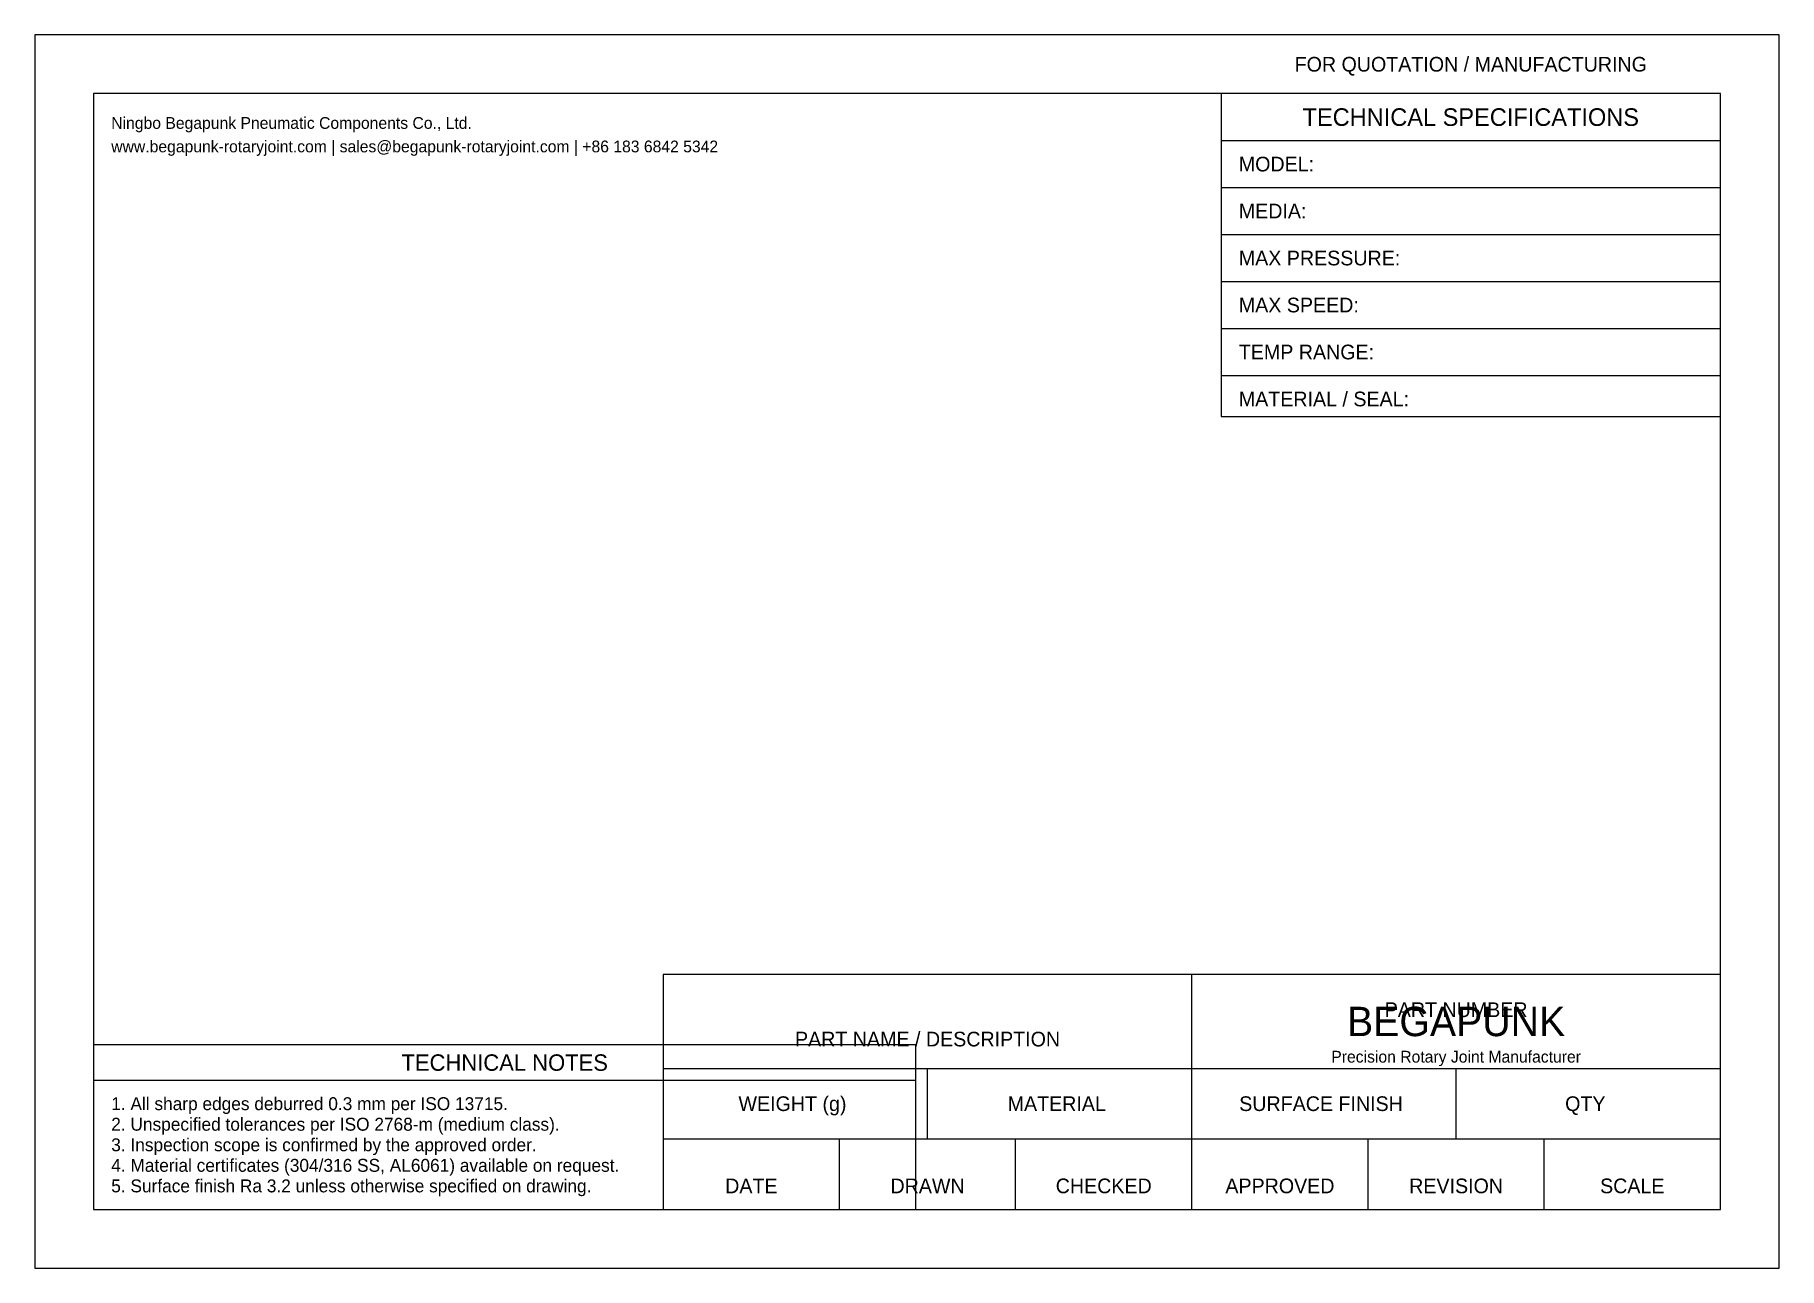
# Model space of a CAD drawing. Header units: millimetres. Extents: x 0 to 297, y 0 to 210.
import ezdxf
from ezdxf.enums import TextEntityAlignment as Align

# ---------------------------------------------------------------- set-up
doc = ezdxf.new("R2010")
doc.units = ezdxf.units.MM

msp = doc.modelspace()

# ---------------------------------------------------------------- linework, layer by layer
for p, q in [((202, 192), (287, 192)), ((202, 184), (287, 184)), ((202, 176), (287, 176)), ((202, 168), (287, 168)), ((202, 160), (287, 160)), ((202, 152), (287, 152)), ((197, 34), (197, 50)), ((107, 34), (287, 34)), ((152, 22), (152, 34)), ((197, 22), (197, 34)), ((242, 22), (242, 34)), ((10, 32), (150, 32)), ((107, 22), (287, 22)), ((137, 10), (137, 22)), ((167, 10), (167, 22)), ((197, 10), (197, 22)), ((227, 10), (227, 22)), ((257, 10), (257, 22))]:
    msp.add_line(p, q)
for points in [[(0, 0), (297, 0), (297, 210), (0, 210), (0, 0)], [(10, 10), (287, 10), (287, 200), (10, 200), (10, 10)], [(202, 145), (287, 145), (287, 200), (202, 200), (202, 145)], [(107, 10), (287, 10), (287, 50), (107, 50), (107, 10)], [(10, 10), (150, 10), (150, 38), (10, 38), (10, 10)]]:
    msp.add_lwpolyline(points, close=True)

# ---------------------------------------------------------------- texts
at = {"color": 8}
for s, height, p in [('FOR QUOTATION / MANUFACTURING', 2.5, (244.5, 205)), ('Precision Rotary Joint Manufacturer', 2, (242, 36))]:
    msp.add_text(s, height=height, dxfattribs=at).set_placement(p, align=Align.MIDDLE_CENTER)
for s, height, p in [('Ningbo Begapunk Pneumatic Components Co., Ltd.', 2, (13, 195)), ('www.begapunk-rotaryjoint.com | sales@begapunk-rotaryjoint.com | +86 183 6842 5342', 2, (13, 191)), ('MODEL:', 2.5, (205, 188)), ('MEDIA:', 2.5, (205, 180)), ('MAX PRESSURE:', 2.5, (205, 172)), ('MAX SPEED:', 2.5, (205, 164)), ('TEMP RANGE:', 2.5, (205, 156)), ('MATERIAL / SEAL:', 2.5, (205, 148)), ('1. All sharp edges deburred 0.3 mm per ISO 13715.', 2.2, (13, 28)), ('2. Unspecified tolerances per ISO 2768-m (medium class).', 2.2, (13, 24.5)), ('3. Inspection scope is confirmed by the approved order.', 2.2, (13, 21)), ('4. Material certificates (304/316 SS, AL6061) available on request.', 2.2, (13, 17.5)), ('5. Surface finish Ra 3.2 unless otherwise specified on drawing.', 2.2, (13, 14))]:
    msp.add_text(s, height=height, dxfattribs=at).set_placement(p, align=Align.MIDDLE_LEFT)
at = {"color": 5}
for s, height, p in [('TECHNICAL SPECIFICATIONS', 3, (244.5, 196)), ('BEGAPUNK', 5, (242, 42)), ('TECHNICAL NOTES', 2.8, (80, 35))]:
    msp.add_text(s, height=height, dxfattribs=at).set_placement(p, align=Align.MIDDLE_CENTER)
for s, p in [('PART NUMBER', (242, 44)), ('PART NAME / DESCRIPTION', (152, 39)), ('WEIGHT (g)', (129, 28)), ('MATERIAL', (174, 28)), ('SURFACE FINISH', (219, 28)), ('QTY', (264, 28)), ('DATE', (122, 14)), ('DRAWN', (152, 14)), ('CHECKED', (182, 14)), ('APPROVED', (212, 14)), ('REVISION', (242, 14)), ('SCALE', (272, 14))]:
    msp.add_text(s, height=2.5).set_placement(p, align=Align.MIDDLE_CENTER)

doc.saveas('drawing.dxf')
